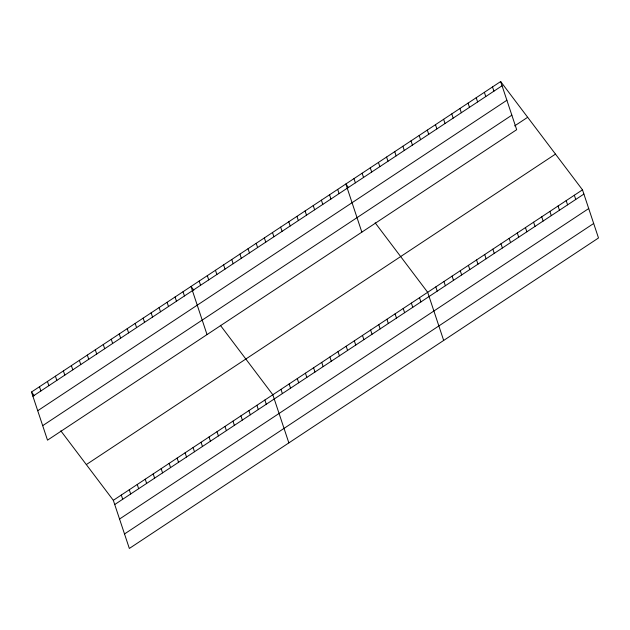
<?xml version="1.0" encoding="UTF-8"?>
<svg xmlns="http://www.w3.org/2000/svg" width="630" height="630" viewBox="0 0 630 630"><rect width="100%" height="100%" fill="white"/><g stroke="black" fill="none" stroke-linecap="round" stroke-linejoin="round"><path stroke-width="0.94" d="M500.661 81.546L516.679 129.685L47.51 440.157L31.5 392.017L500.661 81.546L582.49 189.843L598.5 237.982L129.339 548.454L113.321 500.315L60.819 430.826M32.902 396.238L502.063 85.767M37.721 410.728L506.89 100.257M42.69 425.659L511.851 115.188M514.623 125.913L527.664 117.282M86.326 464.578L555.487 154.106M113.321 500.315L582.49 189.843M114.731 504.535L583.892 194.064M119.55 519.025L588.711 208.554M124.519 533.957L593.68 223.485M348.65 187.724L345.839 183.999L361.848 232.139M375.157 222.807L427.668 292.304L443.677 340.436M193.827 290.178L191.016 286.461L207.026 334.593M220.335 325.269L272.837 394.758L288.855 442.89M31.5 392.017L34.311 395.742M574.34 195.237L575.741 199.458M566.189 200.631L567.591 204.845M558.038 206.026L559.448 210.239M549.895 211.412L551.297 215.633M541.745 216.807L543.147 221.028M492.51 86.94L493.92 91.161M533.594 222.201L534.996 226.414M484.368 92.334L485.769 96.547M525.444 227.595L526.853 231.809M476.217 97.721L477.619 101.942M517.301 232.982L518.703 237.203M468.066 103.115L469.468 107.336M509.15 238.376L510.552 242.597M459.924 108.51L461.325 112.731M501 243.771L502.401 247.984M451.773 113.904L453.175 118.117M492.849 249.165L494.259 253.378M443.622 119.29L445.024 123.511M484.706 254.552L486.108 258.773M435.472 124.685L436.873 128.906M476.556 259.946L477.957 264.167M427.329 130.079L428.731 134.3M468.405 265.34L469.807 269.553M419.178 135.474L420.58 139.687M460.262 270.735L461.664 274.948M411.028 140.86L412.43 145.081M452.112 276.121L453.513 280.342M402.877 146.255L404.279 150.476M443.961 281.516L445.363 285.736M394.734 151.649L396.136 155.87M435.81 286.91L437.212 291.123M386.584 157.043L387.986 161.256M378.433 162.43L379.835 166.651M419.517 297.691L420.919 301.912M370.282 167.824L371.684 172.045M411.366 303.085L412.768 307.306M362.14 173.219L363.541 177.439M403.216 308.48L404.617 312.693M353.989 178.613L355.391 182.826M395.073 313.874L396.475 318.087M386.922 319.26L388.324 323.481M337.688 189.394L339.09 193.615M378.772 324.655L380.173 328.876M329.545 194.788L330.947 199.009M370.621 330.049L372.023 334.262M321.394 200.182L322.796 204.396M362.478 335.443L363.88 339.657M313.244 205.569L314.646 209.79M354.328 340.83L355.73 345.051M305.093 210.963L306.503 215.184M346.177 346.224L347.579 350.445M296.95 216.358L298.352 220.579M338.026 351.619L339.428 355.832M288.8 221.752L290.202 225.965M329.884 357.013L331.286 361.226M280.649 227.139L282.051 231.36M321.733 362.4L323.135 366.621M272.499 232.533L273.908 236.754M313.582 367.794L314.984 372.015M264.356 237.927L265.758 242.148M305.432 373.188L306.841 377.401M256.205 243.322L257.607 247.535M297.289 378.583L298.691 382.796M248.055 248.708L249.456 252.929M289.139 383.969L290.54 388.19M239.904 254.103L241.314 258.324M280.988 389.364L282.39 393.585M231.761 259.497L233.163 263.718M223.611 264.891L225.012 269.105M264.868 400.034L266.269 404.255M215.46 270.278L216.862 274.499M256.89 405.31L258.292 409.531M207.309 275.672L208.719 279.893M248.913 410.595L250.315 414.808M199.167 281.067L200.568 285.288M240.936 415.871L242.337 420.084M232.958 421.147L234.368 425.368M183.039 291.737L184.44 295.958M224.989 426.423L226.391 430.644M175.061 297.014L176.463 301.234M217.011 431.7L218.413 435.921M167.092 302.29L168.494 306.511M209.034 436.984L210.436 441.197M159.114 307.574L160.516 311.787M201.057 442.26L202.458 446.473M151.137 312.85L152.539 317.063M193.079 447.536L194.489 451.757M143.16 318.126L144.561 322.347M185.11 452.812L186.511 457.034M135.182 323.403L136.592 327.624M177.132 458.097L178.534 462.31M127.213 328.687L128.614 332.9M169.155 463.373L170.557 467.586M119.235 333.963L120.637 338.176M161.178 468.649L162.579 472.87M111.258 339.239L112.66 343.46M153.2 473.925L154.61 478.146M103.281 344.516L104.682 348.736M145.231 479.202L146.632 483.423M95.303 349.792L96.713 354.013M137.253 484.486L138.655 488.699M87.334 355.076L88.736 359.289M129.276 489.762L130.678 493.983M79.356 360.352L80.758 364.565M121.299 495.038L122.7 499.259M71.379 365.628L72.781 369.849M63.402 370.905L64.803 375.126M55.424 376.189L56.834 380.402M47.455 381.465L48.856 385.678M39.477 386.741L40.879 390.962"/></g></svg>
